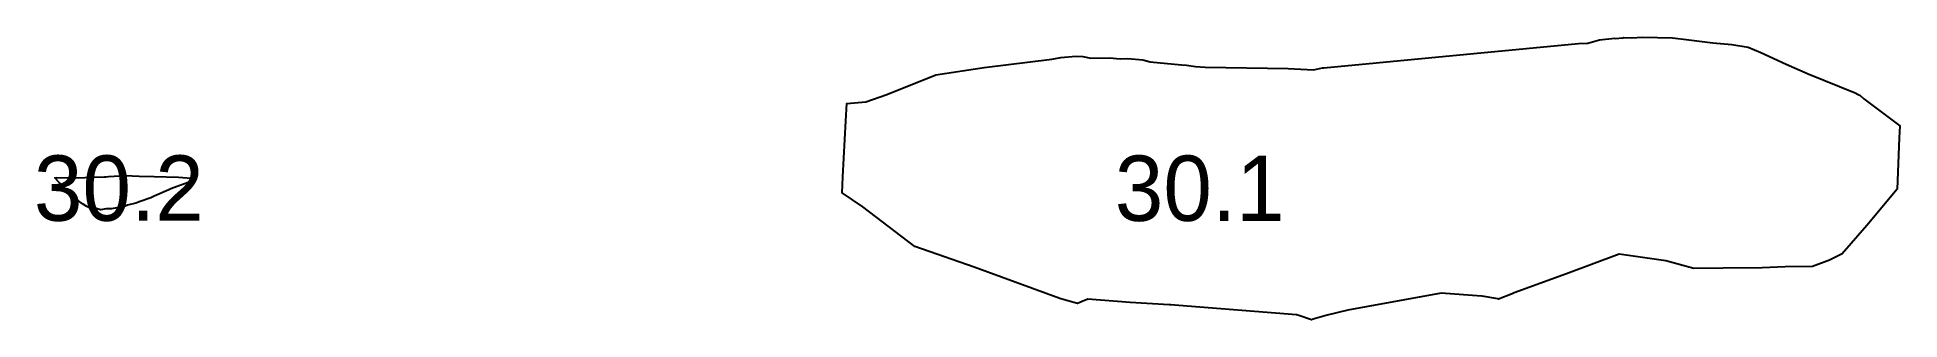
# Model space of a CAD drawing. Extents: x 4 to 146, y 14 to 36.
import ezdxf

# ---------------------------------------------------------------- set-up
doc = ezdxf.new("R2010")
doc.units = 0
doc.layers.get('0').update_dxf_attribs({"color": 255, "linetype": 'CONTINUOUS'})

msp = doc.modelspace()

# ---------------------------------------------------------------- linework, layer by layer
at = {"color": 1}
for points in [[(122.523, 35.647), (123.429, 35.8901), (124.6, 36.0147), (124.629, 36.0125), (125.215, 36.0611), (125.255, 36.0668), (125.863, 36.0536), (126.73, 36.0947), (129.014, 36.046), (130.258, 35.912), (132.101, 35.682), (133.552, 35.5409), (134.812, 35.3325), (135.779, 34.9294), (137.719, 34.0426), (139.41, 33.3008), (143.004, 31.8412), (143.248, 31.7237), (143.295, 31.6966), (143.353, 31.6641), (143.669, 31.3927), (146.422, 29.3191), (146.389, 28.4093), (146.214, 24.4837), (143.899, 21.6992), (142, 19.5184), (141.039, 19.0384), (139.738, 18.5469), (137.633, 18.5208), (135.892, 18.4649), (132.89, 18.4244), (130.66, 18.408), (128.504, 18.985), (124.936, 19.512), (120.907, 17.9961), (116.886, 16.5408), (116.733, 16.4719), (115.681, 16.0661), (115.645, 16.0738), (114.435, 16.2817), (114.38, 16.2887), (111.287, 16.5107), (104.148, 15.2069), (102.56, 14.839), (101.491, 14.5233), (101.37, 14.4843), (100.392, 14.8103), (100.214, 14.8679), (91.2163, 15.5665), (90.5874, 15.613), (90.461, 15.6221), (87.4724, 15.7895), (84.2463, 16.0536), (83.7946, 15.8741), (83.4429, 15.7221), (82.6919, 15.9398), (82.0774, 16.1148), (75.5306, 18.496), (70.9779, 20.0885), (67.0045, 23.1259), (65.423, 24.1889), (65.4613, 25.4122), (65.7093, 29.7006), (65.7744, 31.0187), (67.2353, 31.1605), (68.8365, 31.7074), (72.5842, 33.2108), (76.3052, 33.785), (81.4654, 34.4154), (82.1595, 34.5521), (83.3175, 34.6386), (83.84, 34.6196), (84.4738, 34.5066), (85.9057, 34.5165), (86.714, 34.4564), (87.3, 34.4748), (88.4457, 34.3775), (89.008, 34.2082), (91.4127, 33.9924), (91.7919, 33.9506), (92.4838, 33.8713), (93.214, 33.8211), (99.5857, 33.7103), (101.517, 33.5959), (102.214, 33.7587), (102.309, 33.7558), (121.813, 35.6194), (122.491, 35.6413)], [(9.05101, 22.9786), (8.61659, 22.8976), (8.277, 22.9869), (7.90628, 22.9747), (7.57239, 23.15), (7.21983, 23.3608), (6.82166, 23.6651), (6.54004, 23.902), (5.95006, 24.4236), (5.79376, 24.5892), (5.1031, 25.3485), (5.27421, 25.3537), (6.64331, 25.3377), (8.90839, 25.4076), (9.02986, 25.4089), (9.23258, 25.4322), (10.4874, 25.5296), (11.5783, 25.4648), (12.7138, 25.4308), (14.5859, 25.3831), (15.918, 25.2828), (15.3632, 25.0161), (15.3206, 24.9941), (13.9892, 24.5076), (13.8362, 24.4296), (12.7271, 23.9279), (12.4661, 23.8051), (11.651, 23.5341), (11.3198, 23.3957), (10.6871, 23.2392), (10.3293, 23.0951), (9.84967, 23.0356), (9.44879, 22.9608)]]:
    msp.add_lwpolyline(points, close=True, dxfattribs=at)

# ---------------------------------------------------------------- texts
for s, p in [('30.2', (3.51055, 22.0536)), ('30.1', (86.3014, 22.0438))]:
    msp.add_text(s, height=5).set_placement(p)

doc.saveas('drawing.dxf')
